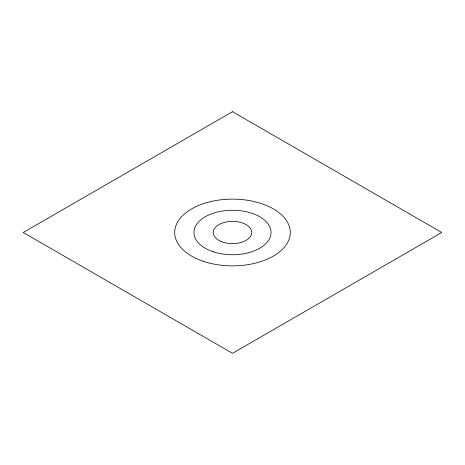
<?xml version="1.0" encoding="UTF-8"?>
<svg xmlns="http://www.w3.org/2000/svg" width="465" height="465" viewBox="0 0 465 465"><rect width="100%" height="100%" fill="white"/><g stroke="black" fill="none" stroke-linecap="round" stroke-linejoin="round"><path stroke-width="0.7" d="M232.5 111.693L23.25 232.5L232.5 353.307L441.75 232.5L232.5 111.693M213.232 251.768A38.531 22.244 0 0 0 271.031 232.5A38.531 22.244 0 0 0 213.232 213.232A38.531 22.244 0 0 0 213.232 251.768M221.7 241.713A19.268 11.125 0 0 0 251.716 233.296A19.268 11.125 0 0 0 224.084 222.497A19.268 11.125 0 0 0 221.7 241.713M203.6 261.4A57.8 33.37 0 0 0 290.3 232.5A57.8 33.37 0 0 0 203.6 203.6A57.8 33.37 0 0 0 203.6 261.4"/></g></svg>
